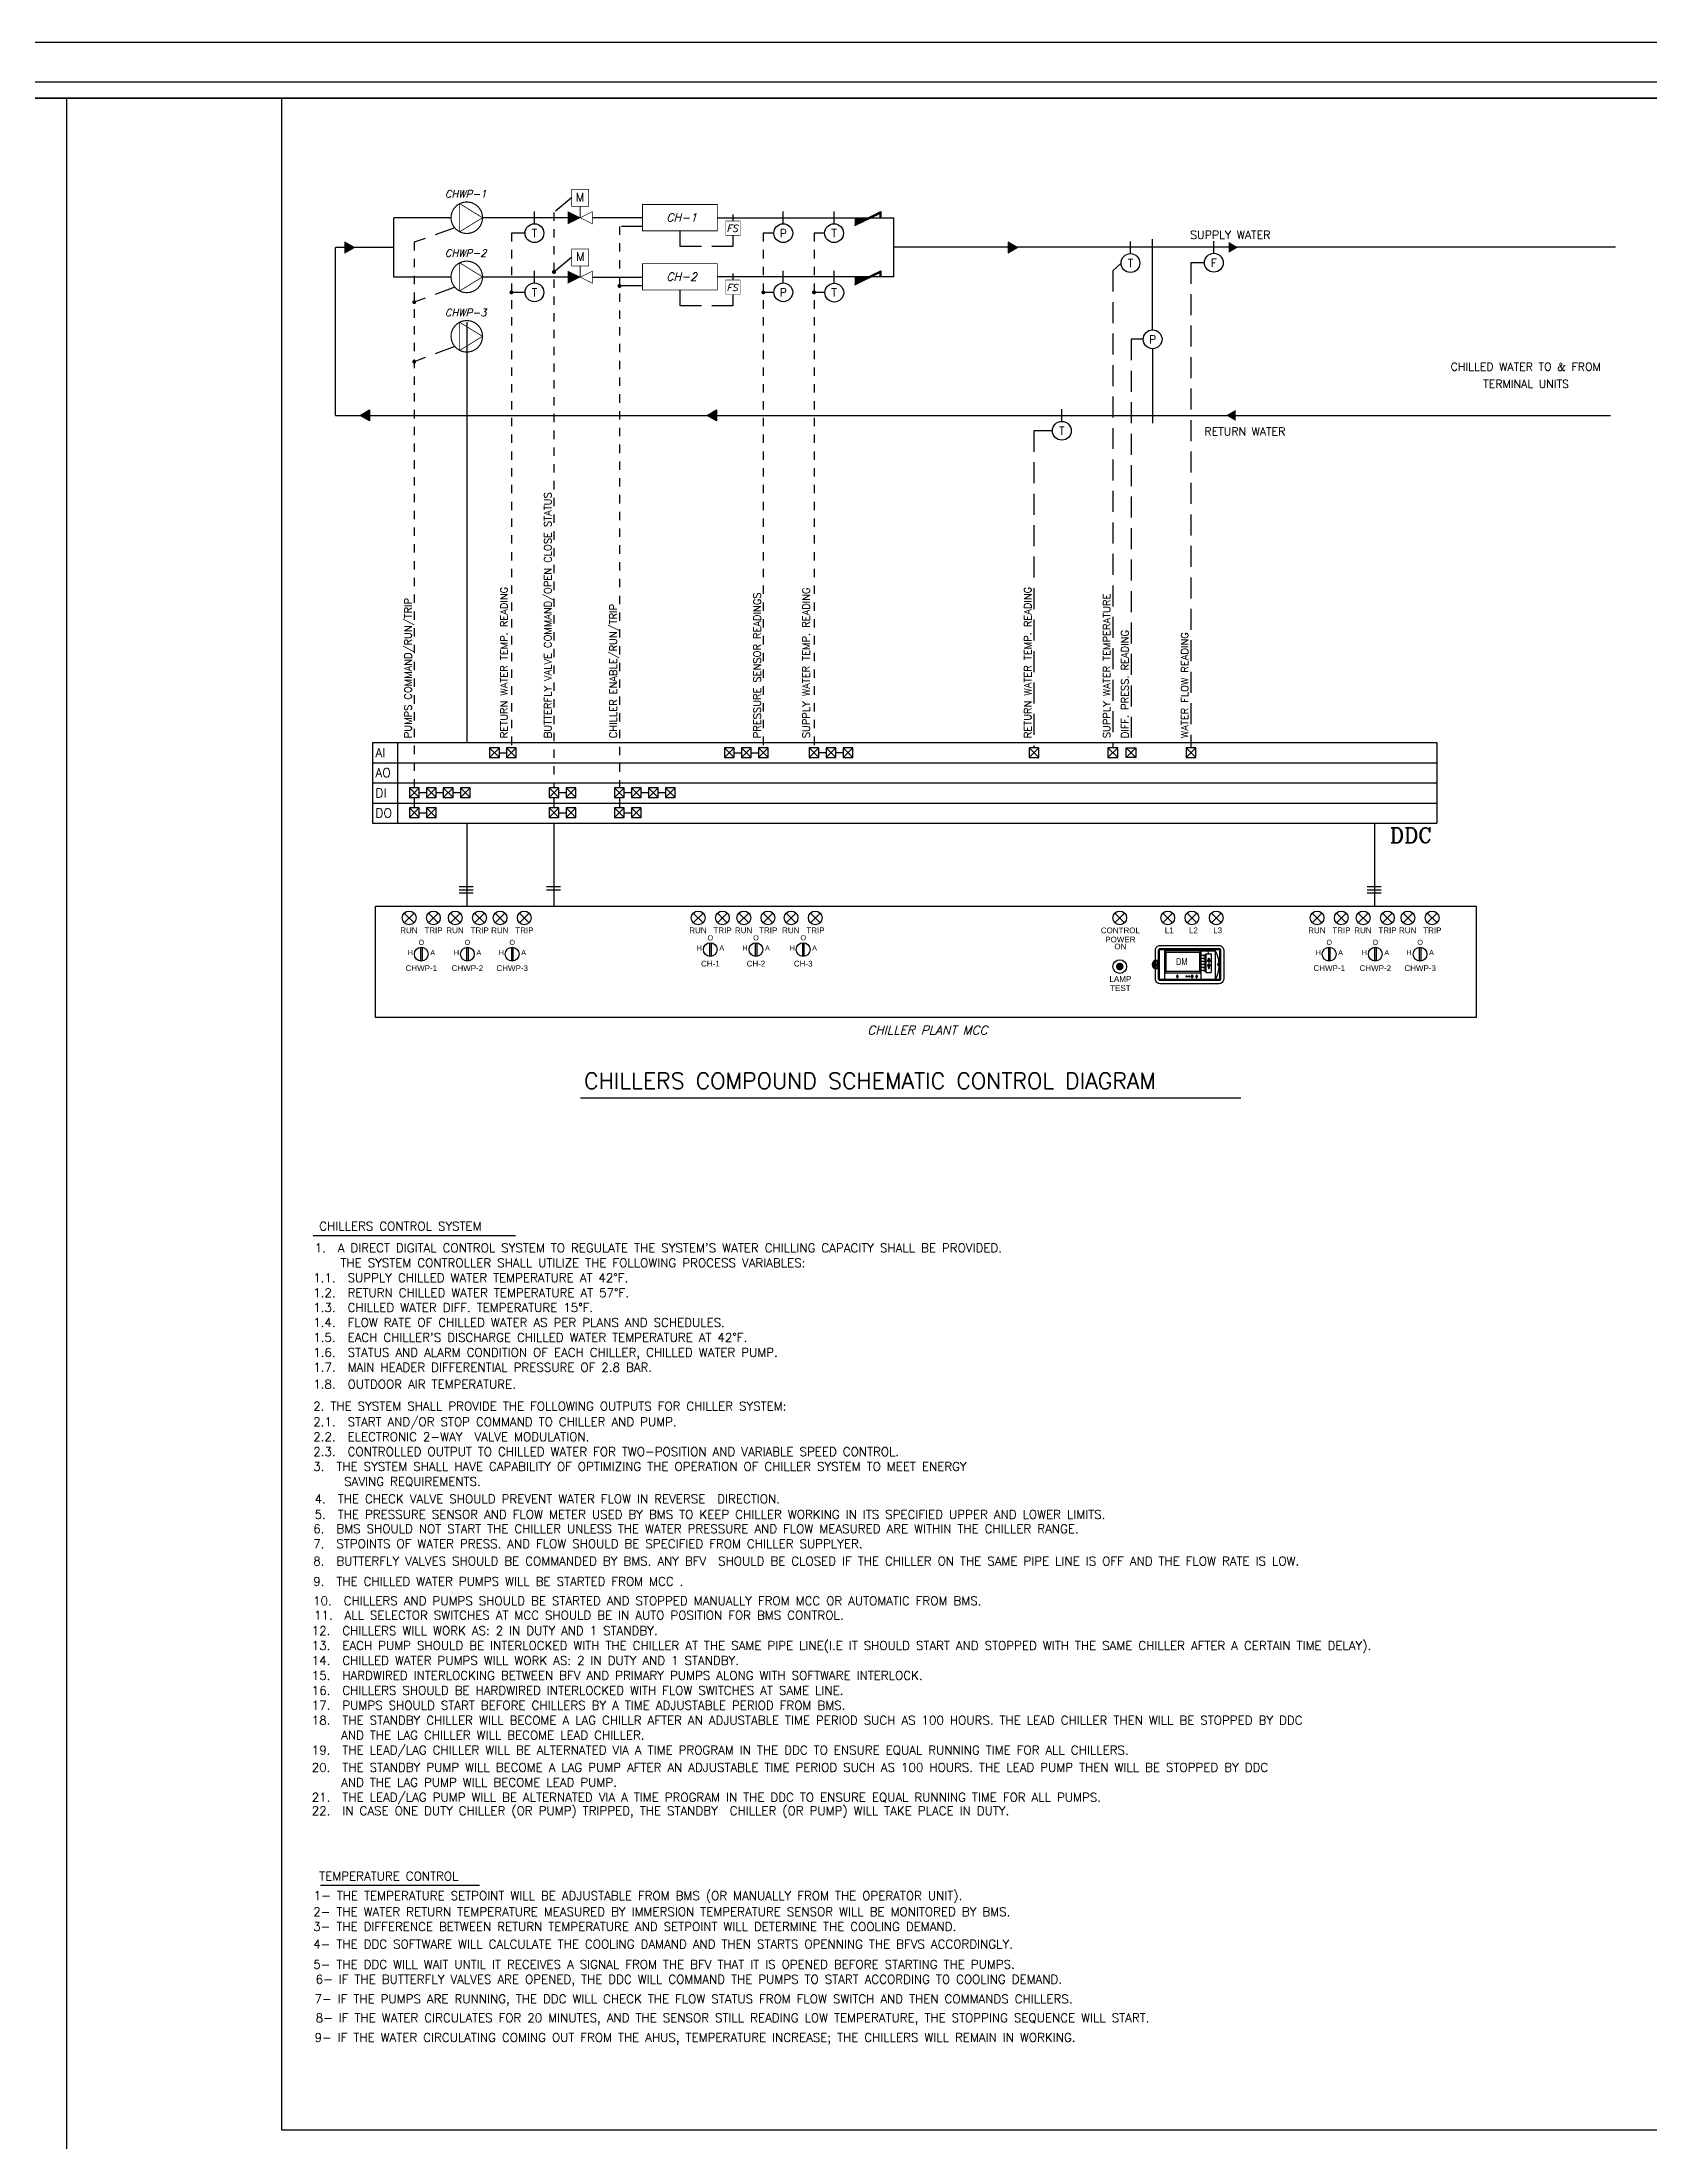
# Model space of a CAD drawing. Extents: x -730 to 2784, y 160 to 852.
# Drawn here: x -719.82 to -700.66, y 333.15 to 358.18 of the extents above; entities that cross this region are included whole.
import ezdxf
from ezdxf.enums import TextEntityAlignment as Align

# ---------------------------------------------------------------- set-up
doc = ezdxf.new("R2010")
doc.units = 0
doc.header["$MEASUREMENT"] = 0
doc.linetypes.add('HIDDEN', pattern=[0.375, 0.25, -0.125])
for name, color, linetype in [('COND', 6, 'Continuous'), ('DETXT', 7, 'Continuous'), ('E2', 2, 'Continuous'), ('fram', 252, 'Continuous'), ('P2T', 2, 'Continuous'), ('P4', 4, 'Continuous'), ('PANEL1', 7, 'Continuous'), ('SENSOR', 5, 'Continuous'), ('UNIT', 4, 'Continuous'), ('WALL', 4, 'Continuous'), ('WIRE', 11, 'HIDDEN')]:
    doc.layers.add(name, color=color, linetype=linetype)
doc.styles.add('721', font='swisscl.ttf')
doc.styles.add('E260', font='SIMPLEX', dxfattribs={"height": 260})
doc.styles.add('E460', font='simplex', dxfattribs={"height": 460})
doc.styles.add('ROMANC', font='italict.shx')
doc.styles.add('ROMAND', font='ROMAND.SHX')
doc.styles.add('ROMANT', font='romanc.shx')
doc.styles.add('SF', font='sanss___.ttf')

msp = doc.modelspace()

# ---------------------------------------------------------------- hatches: boundary and pattern name
for color, points in [(2, [(-710.121, 356.009), (-709.824, 356.154), (-709.824, 356.081), (-709.837, 356.081), (-709.837, 356.133), (-710.134, 355.988), (-710.134, 356.081), (-710.121, 356.081)]), (256, [(-710.121, 356.081), (-709.972, 356.081), (-710.121, 356.009)]), (2, [(-710.121, 355.304), (-709.824, 355.449), (-709.824, 355.376), (-709.837, 355.376), (-709.837, 355.428), (-710.134, 355.283), (-710.134, 355.376), (-710.121, 355.376)]), (256, [(-710.121, 355.376), (-709.972, 355.376), (-710.121, 355.304)])]:
    msp.add_hatch(color=color).paths.add_polyline_path(points)

# ---------------------------------------------------------------- linework, layer by layer
at = {"color": 5}
for p, q in [((-713.951, 356.009), (-713.951, 356.154)), ((-710.986, 356.009), (-710.986, 356.154)), ((-710.381, 356.009), (-710.381, 356.154)), ((-711.586, 356.12), (-711.586, 356.043)), ((-706.849, 355.653), (-706.849, 355.797)), ((-706.585, 354.744), (-706.585, 355.827)), ((-705.855, 355.657), (-705.855, 355.801)), ((-713.951, 355.304), (-713.951, 355.449)), ((-711.586, 355.415), (-711.586, 355.338)), ((-710.986, 355.304), (-710.986, 355.449)), ((-710.381, 355.304), (-710.381, 355.449)), ((-706.585, 354.52), (-706.585, 353.631)), ((-707.667, 353.654), (-707.667, 353.798))]:
    msp.add_line(p, q, dxfattribs=at)
at = {"color": 2}
for p, q in [((-710.134, 355.988), (-709.837, 356.133)), ((-710.121, 356.009), (-709.824, 356.154)), ((-709.837, 356.133), (-709.837, 356.081)), ((-709.824, 356.154), (-709.824, 356.081)), ((-709.837, 356.081), (-709.824, 356.081)), ((-710.134, 355.283), (-709.837, 355.428)), ((-710.121, 355.304), (-709.824, 355.449)), ((-709.837, 355.428), (-709.837, 355.376)), ((-709.824, 355.449), (-709.824, 355.376)), ((-714.758, 354.836), (-714.758, 349.826)), ((-715.882, 349.826), (-715.882, 348.866)), ((-715.882, 349.826), (-703.199, 349.826)), ((-715.582, 349.826), (-715.582, 348.866)), ((-703.199, 349.826), (-703.199, 348.866)), ((-715.882, 349.586), (-703.199, 349.586)), ((-715.882, 349.346), (-703.199, 349.346)), ((-715.882, 349.106), (-703.199, 349.106)), ((-715.882, 348.866), (-703.199, 348.866)), ((-714.758, 348.866), (-714.758, 347.876)), ((-713.719, 348.866), (-713.719, 347.876)), ((-703.939, 348.866), (-703.939, 347.876))]:
    msp.add_line(p, q, dxfattribs=at)
at = {"color": 6}
for p, q in [((-715.627, 355.373), (-715.627, 356.081)), ((-714.945, 356.081), (-715.627, 356.081)), ((-713.552, 356.081), (-714.57, 356.081)), ((-712.664, 356.081), (-713.261, 356.081)), ((-711.772, 356.081), (-709.667, 356.081)), ((-709.667, 355.376), (-709.667, 356.081)), ((-716.322, 353.726), (-716.322, 355.725)), ((-715.627, 355.725), (-716.322, 355.725)), ((-705.21, 355.729), (-709.667, 355.729)), ((-701.07, 355.729), (-705.21, 355.729)), ((-714.945, 355.373), (-715.627, 355.373)), ((-713.552, 355.373), (-714.57, 355.373)), ((-713.261, 355.373), (-712.664, 355.373)), ((-709.667, 355.376), (-711.772, 355.376)), ((-716.322, 353.726), (-701.129, 353.726))]:
    msp.add_line(p, q, dxfattribs=at)
for p, q in [((-709.972, 356.081), (-710.121, 356.009)), ((-710.121, 356.009), (-710.121, 356.081)), ((-710.121, 356.081), (-709.972, 356.081)), ((-709.972, 355.376), (-710.121, 355.304)), ((-710.121, 355.304), (-710.121, 355.376)), ((-710.121, 355.376), (-709.972, 355.376)), ((-714.681, 348.109), (-714.849, 348.109)), ((-714.681, 348.069), (-714.849, 348.069)), ((-714.681, 348.033), (-714.849, 348.033)), ((-713.642, 348.109), (-713.809, 348.109)), ((-713.642, 348.069), (-713.809, 348.069)), ((-703.862, 348.109), (-704.03, 348.109)), ((-703.862, 348.069), (-704.03, 348.069)), ((-703.862, 348.033), (-704.03, 348.033))]:
    msp.add_line(p, q)
at = {"color": 1}
for p, q in [((-714.485, 349.764), (-714.369, 349.648)), ((-714.485, 349.648), (-714.369, 349.764)), ((-714.283, 349.764), (-714.167, 349.648)), ((-714.283, 349.648), (-714.167, 349.764)), ((-711.686, 349.764), (-711.57, 349.648)), ((-711.686, 349.648), (-711.57, 349.764)), ((-711.484, 349.764), (-711.368, 349.648)), ((-711.484, 349.648), (-711.368, 349.764)), ((-711.281, 349.764), (-711.166, 349.648)), ((-711.281, 349.648), (-711.166, 349.764)), ((-710.677, 349.764), (-710.561, 349.648)), ((-710.677, 349.648), (-710.561, 349.764)), ((-710.359, 349.648), (-710.474, 349.764)), ((-710.359, 349.764), (-710.474, 349.648)), ((-710.156, 349.648), (-710.272, 349.764)), ((-710.156, 349.764), (-710.272, 349.648)), ((-708.057, 349.764), (-707.942, 349.648)), ((-708.057, 349.648), (-707.942, 349.764)), ((-707.117, 349.764), (-707.001, 349.648)), ((-707.117, 349.648), (-707.001, 349.764)), ((-706.783, 349.764), (-706.899, 349.648)), ((-706.783, 349.648), (-706.899, 349.764)), ((-706.187, 349.764), (-706.071, 349.648)), ((-706.187, 349.648), (-706.071, 349.764)), ((-715.441, 349.288), (-715.326, 349.172)), ((-715.441, 349.172), (-715.326, 349.288)), ((-715.239, 349.288), (-715.123, 349.172)), ((-715.239, 349.172), (-715.123, 349.288)), ((-715.037, 349.288), (-714.921, 349.172)), ((-715.037, 349.172), (-714.921, 349.288)), ((-714.834, 349.288), (-714.719, 349.172)), ((-714.834, 349.172), (-714.719, 349.288)), ((-713.777, 349.288), (-713.661, 349.172)), ((-713.777, 349.172), (-713.661, 349.288)), ((-713.574, 349.288), (-713.458, 349.172)), ((-713.574, 349.172), (-713.458, 349.288)), ((-712.996, 349.288), (-712.88, 349.172)), ((-712.996, 349.172), (-712.88, 349.288)), ((-712.794, 349.288), (-712.678, 349.172)), ((-712.794, 349.172), (-712.678, 349.288)), ((-712.591, 349.288), (-712.476, 349.172)), ((-712.591, 349.172), (-712.476, 349.288)), ((-712.389, 349.288), (-712.273, 349.172)), ((-712.389, 349.172), (-712.273, 349.288)), ((-715.441, 349.048), (-715.326, 348.932)), ((-715.441, 348.932), (-715.326, 349.048)), ((-715.239, 349.048), (-715.123, 348.932)), ((-715.239, 348.932), (-715.123, 349.048)), ((-713.777, 349.048), (-713.661, 348.932)), ((-713.777, 348.932), (-713.661, 349.048)), ((-713.574, 349.048), (-713.458, 348.932)), ((-713.574, 348.932), (-713.458, 349.048)), ((-712.996, 349.048), (-712.88, 348.932)), ((-712.996, 348.932), (-712.88, 349.048)), ((-712.794, 349.048), (-712.678, 348.932)), ((-712.794, 348.932), (-712.678, 349.048))]:
    msp.add_line(p, q, dxfattribs=at)
for points in [[(-719.527, 320.844), (-682.864, 320.844), (-682.864, 357.506), (-719.527, 357.506)], [(-685.426, 357.506), (-716.965, 357.506), (-716.965, 333.293), (-685.426, 333.293)]]:
    msp.add_lwpolyline(points, close=True)
at = {"color": 3}
for points, const_width in [([(-713.508, 356.216), (-713.304, 356.216), (-713.304, 356.419), (-713.508, 356.419)], 0.00718), ([(-711.671, 355.872), (-711.5, 355.872), (-711.5, 356.043), (-711.671, 356.043)], 0.00603), ([(-713.508, 355.507), (-713.304, 355.507), (-713.304, 355.71), (-713.508, 355.71)], 0.00718), ([(-711.671, 355.167), (-711.5, 355.167), (-711.5, 355.338), (-711.671, 355.338)], 0.00603)]:
    msp.add_lwpolyline(points, close=True, dxfattribs=dict(at, const_width=const_width))
at = {"color": 5, "const_width": 0.0137}
for points in [[(-714.945, 356.081, -1), (-714.57, 356.081, -1)], [(-714.945, 355.376, -1), (-714.57, 355.376, -1)], [(-714.945, 354.668, -1), (-714.57, 354.668, -1)]]:
    msp.add_lwpolyline(points, format="xyb", close=True, dxfattribs=at)
at = {"color": 4, "const_width": 0.00916}
for points in [[(-714.57, 356.081), (-714.842, 356.249), (-714.842, 355.914)], [(-714.57, 355.376), (-714.842, 355.544), (-714.842, 355.209)], [(-714.57, 354.668), (-714.842, 354.835), (-714.842, 354.5)]]:
    msp.add_lwpolyline(points, close=True, dxfattribs=at)
at = {"color": 2, "const_width": 0.00718}
for points in [[(-713.552, 356.009), (-713.552, 356.154), (-713.406, 356.081), (-713.261, 356.154), (-713.261, 356.009), (-713.406, 356.081)], [(-713.552, 355.3), (-713.552, 355.445), (-713.406, 355.373), (-713.261, 355.445), (-713.261, 355.3), (-713.406, 355.373)]]:
    msp.add_lwpolyline(points, close=True, dxfattribs=at)
at = {"color": 7, "const_width": 0.00958}
for points in [[(-713.406, 356.081), (-713.406, 356.216)], [(-713.406, 355.373), (-713.406, 355.507)]]:
    msp.add_lwpolyline(points, dxfattribs=at)
at = {"color": 6, "const_width": 0.00958}
for points in [[(-712.664, 356.238), (-712.664, 355.925), (-711.772, 355.925), (-711.772, 356.238)], [(-712.664, 355.533), (-712.664, 355.22), (-711.772, 355.22), (-711.772, 355.533)]]:
    msp.add_lwpolyline(points, close=True, dxfattribs=at)
at = {"color": 2}
for points in [[(-716.1, 355.725), (-716.211, 355.789), (-716.211, 355.661)], [(-708.195, 355.725), (-708.307, 355.789), (-708.307, 355.661)], [(-716.029, 353.726), (-715.918, 353.79), (-715.918, 353.661)], [(-711.893, 353.726), (-711.782, 353.79), (-711.782, 353.661)]]:
    msp.add_lwpolyline(points, close=True, dxfattribs=at)
at = {"color": 3}
for points in [[(-714.485, 349.764), (-714.485, 349.648), (-714.369, 349.648), (-714.369, 349.764)], [(-714.283, 349.764), (-714.283, 349.648), (-714.167, 349.648), (-714.167, 349.764)], [(-711.686, 349.764), (-711.686, 349.648), (-711.57, 349.648), (-711.57, 349.764)], [(-711.484, 349.764), (-711.484, 349.648), (-711.368, 349.648), (-711.368, 349.764)], [(-711.281, 349.764), (-711.281, 349.648), (-711.166, 349.648), (-711.166, 349.764)], [(-710.677, 349.764), (-710.677, 349.648), (-710.561, 349.648), (-710.561, 349.764)], [(-710.359, 349.648), (-710.359, 349.764), (-710.474, 349.764), (-710.474, 349.648)], [(-710.156, 349.648), (-710.156, 349.764), (-710.272, 349.764), (-710.272, 349.648)], [(-708.057, 349.764), (-708.057, 349.648), (-707.942, 349.648), (-707.942, 349.764)], [(-707.117, 349.764), (-707.117, 349.648), (-707.001, 349.648), (-707.001, 349.764)], [(-706.783, 349.764), (-706.783, 349.648), (-706.899, 349.648), (-706.899, 349.764)], [(-706.187, 349.764), (-706.187, 349.648), (-706.071, 349.648), (-706.071, 349.764)], [(-715.441, 349.288), (-715.441, 349.172), (-715.326, 349.172), (-715.326, 349.288)], [(-715.239, 349.288), (-715.239, 349.172), (-715.123, 349.172), (-715.123, 349.288)], [(-715.037, 349.288), (-715.037, 349.172), (-714.921, 349.172), (-714.921, 349.288)], [(-714.834, 349.288), (-714.834, 349.172), (-714.719, 349.172), (-714.719, 349.288)], [(-713.777, 349.288), (-713.777, 349.172), (-713.661, 349.172), (-713.661, 349.288)], [(-713.574, 349.288), (-713.574, 349.172), (-713.458, 349.172), (-713.458, 349.288)], [(-712.996, 349.288), (-712.996, 349.172), (-712.88, 349.172), (-712.88, 349.288)], [(-712.794, 349.288), (-712.794, 349.172), (-712.678, 349.172), (-712.678, 349.288)], [(-712.591, 349.288), (-712.591, 349.172), (-712.476, 349.172), (-712.476, 349.288)], [(-712.389, 349.288), (-712.389, 349.172), (-712.273, 349.172), (-712.273, 349.288)], [(-715.441, 349.048), (-715.441, 348.932), (-715.326, 348.932), (-715.326, 349.048)], [(-715.239, 349.048), (-715.239, 348.932), (-715.123, 348.932), (-715.123, 349.048)], [(-713.777, 349.048), (-713.777, 348.932), (-713.661, 348.932), (-713.661, 349.048)], [(-713.574, 349.048), (-713.574, 348.932), (-713.458, 348.932), (-713.458, 349.048)], [(-712.996, 349.048), (-712.996, 348.932), (-712.88, 348.932), (-712.88, 349.048)], [(-712.794, 349.048), (-712.794, 348.932), (-712.678, 348.932), (-712.678, 349.048)]]:
    msp.add_lwpolyline(points, close=True, dxfattribs=at)
at = {"color": 5}
for centre in [(-713.951, 355.897), (-710.986, 355.897), (-710.381, 355.897), (-706.849, 355.541), (-705.855, 355.545), (-713.951, 355.192), (-710.986, 355.192), (-710.378, 355.188), (-706.585, 354.632), (-707.667, 353.542)]:
    msp.add_circle(centre, 0.112, dxfattribs=at)
at = {"color": 7}
for points in [[(-713.552, 356.009), (-713.552, 356.154), (-713.406, 356.081)], [(-716.211, 355.661), (-716.211, 355.789), (-716.1, 355.725)], [(-708.307, 355.661), (-708.307, 355.789), (-708.195, 355.725)], [(-705.678, 355.664), (-705.678, 355.792), (-705.567, 355.728)], [(-713.552, 355.3), (-713.552, 355.445), (-713.406, 355.373)], [(-715.918, 353.79), (-715.918, 353.661), (-716.029, 353.726)], [(-711.782, 353.79), (-711.782, 353.661), (-711.893, 353.726)], [(-705.596, 353.79), (-705.596, 353.661), (-705.708, 353.726)]]:
    msp.add_solid(points, dxfattribs=at)
at = {"layer": 'COND'}
msp.add_lwpolyline([(-706.495, 347.409), (-705.794, 347.409, -0.414214), (-705.738, 347.353), (-705.738, 347.008, -0.414214), (-705.794, 346.953), (-706.495, 346.953, -0.414214), (-706.551, 347.008), (-706.551, 347.353, -0.414214)], format="xyb", close=True, dxfattribs=at)
at = {"layer": 'COND', "color": 1}
for points in [[(-706.495, 347.372), (-705.794, 347.372, -0.414214), (-705.775, 347.353), (-705.775, 347.008, -0.414214), (-705.794, 346.99), (-706.495, 346.99, -0.414214), (-706.514, 347.008), (-706.514, 347.353, -0.414214)], [(-706.495, 347.361), (-705.794, 347.361, -0.414214), (-705.786, 347.353), (-705.786, 347.008, -0.414214), (-705.794, 347.001), (-706.495, 347.001, -0.414214), (-706.503, 347.008), (-706.503, 347.353, -0.414214)]]:
    msp.add_lwpolyline(points, format="xyb", close=True, dxfattribs=at)
at = {"layer": 'E2'}
msp.add_line((-713.404, 345.592), (-705.533, 345.592), dxfattribs=at)
at = {"layer": 'fram'}
msp.add_line((-665.384, 357.698), (-729.43, 357.698), dxfattribs=at)
for points in [[(-729.907, 358.175), (-664.907, 358.175), (-664.907, 320.175), (-729.907, 320.175)], [(-672.961, 357.698), (-729.43, 357.698), (-729.43, 320.652), (-672.961, 320.652)]]:
    msp.add_lwpolyline(points, close=True, dxfattribs=at)
at = {"layer": 'P2T'}
for p, q in [((-716.587, 343.954), (-714.176, 343.954)), ((-716.5, 336.209), (-714.605, 336.209))]:
    msp.add_line(p, q, dxfattribs=at)
at = {"layer": 'PANEL1', "color": 1}
for p, q in [((-715.502, 347.794), (-715.386, 347.678)), ((-715.502, 347.678), (-715.386, 347.794)), ((-715.213, 347.678), (-715.097, 347.794)), ((-715.213, 347.794), (-715.097, 347.678)), ((-714.952, 347.794), (-714.837, 347.678)), ((-714.952, 347.678), (-714.837, 347.794)), ((-714.664, 347.794), (-714.548, 347.678)), ((-714.664, 347.678), (-714.548, 347.794)), ((-714.419, 347.794), (-714.303, 347.678)), ((-714.419, 347.678), (-714.303, 347.794)), ((-714.131, 347.794), (-714.015, 347.678)), ((-714.131, 347.678), (-714.015, 347.794)), ((-712.058, 347.794), (-711.942, 347.678)), ((-712.058, 347.678), (-711.942, 347.794)), ((-711.769, 347.794), (-711.653, 347.678)), ((-711.769, 347.678), (-711.653, 347.794)), ((-711.514, 347.678), (-711.398, 347.794)), ((-711.514, 347.794), (-711.398, 347.678)), ((-711.225, 347.678), (-711.11, 347.794)), ((-711.225, 347.794), (-711.11, 347.678)), ((-710.951, 347.678), (-710.835, 347.794)), ((-710.951, 347.794), (-710.835, 347.678)), ((-710.663, 347.678), (-710.547, 347.794)), ((-710.663, 347.794), (-710.547, 347.678)), ((-707.034, 347.678), (-706.919, 347.794)), ((-707.034, 347.794), (-706.919, 347.678)), ((-706.462, 347.678), (-706.346, 347.794)), ((-706.462, 347.794), (-706.346, 347.678)), ((-706.173, 347.794), (-706.058, 347.678)), ((-706.173, 347.678), (-706.058, 347.794)), ((-705.885, 347.678), (-705.769, 347.794)), ((-705.885, 347.794), (-705.769, 347.678)), ((-704.683, 347.794), (-704.567, 347.678)), ((-704.683, 347.678), (-704.567, 347.794)), ((-704.395, 347.678), (-704.279, 347.794)), ((-704.395, 347.794), (-704.279, 347.678)), ((-704.134, 347.794), (-704.018, 347.678)), ((-704.134, 347.678), (-704.018, 347.794)), ((-703.845, 347.794), (-703.729, 347.678)), ((-703.845, 347.678), (-703.729, 347.794)), ((-703.6, 347.794), (-703.484, 347.678)), ((-703.6, 347.678), (-703.484, 347.794)), ((-703.312, 347.794), (-703.196, 347.678)), ((-703.312, 347.678), (-703.196, 347.794)), ((-715.309, 347.387), (-715.309, 347.224)), ((-715.291, 347.387), (-715.291, 347.224)), ((-714.759, 347.387), (-714.759, 347.224)), ((-714.741, 347.387), (-714.741, 347.224)), ((-714.226, 347.387), (-714.226, 347.224)), ((-714.208, 347.387), (-714.208, 347.224)), ((-711.865, 347.441), (-711.865, 347.278)), ((-711.847, 347.441), (-711.847, 347.278)), ((-711.321, 347.441), (-711.321, 347.278)), ((-711.303, 347.441), (-711.303, 347.278)), ((-710.758, 347.441), (-710.758, 347.278)), ((-710.74, 347.441), (-710.74, 347.278)), ((-704.49, 347.387), (-704.49, 347.224)), ((-704.472, 347.387), (-704.472, 347.224)), ((-703.941, 347.387), (-703.941, 347.224)), ((-703.922, 347.387), (-703.922, 347.224)), ((-703.407, 347.387), (-703.407, 347.224)), ((-703.389, 347.387), (-703.389, 347.224))]:
    msp.add_line(p, q, dxfattribs=at)
at = {"layer": 'PANEL1', "color": 5}
msp.add_lwpolyline([(-715.845, 347.876), (-702.728, 347.876), (-702.728, 346.551), (-715.845, 346.551)], close=True, dxfattribs=at)
at = {"layer": 'PANEL1', "color": 1, "const_width": 0.0449}
msp.add_lwpolyline([(-706.999, 347.157, 1), (-706.954, 347.157, 1)], format="xyb", close=True, dxfattribs=at)
at = {"layer": 'PANEL1', "color": 3}
for centre in [(-715.444, 347.736), (-715.155, 347.736), (-714.895, 347.736), (-714.606, 347.736), (-714.361, 347.736), (-714.073, 347.736), (-712, 347.736), (-711.711, 347.736), (-711.456, 347.736), (-711.168, 347.736), (-710.893, 347.736), (-710.605, 347.736), (-706.976, 347.736), (-706.404, 347.736), (-706.116, 347.736), (-705.827, 347.736), (-704.625, 347.736), (-704.337, 347.736), (-704.076, 347.736), (-703.787, 347.736), (-703.542, 347.736), (-703.254, 347.736), (-715.3, 347.305), (-714.75, 347.305), (-714.217, 347.305), (-711.856, 347.359), (-711.312, 347.359), (-710.749, 347.359), (-704.481, 347.305), (-703.932, 347.305), (-703.398, 347.305), (-706.976, 347.157)]:
    msp.add_circle(centre, 0.0819, dxfattribs=at)
at = {"layer": 'SENSOR'}
for p, q in [((-706.536, 347.135), (-706.54, 347.129)), ((-706.534, 347.225), (-706.539, 347.233)), ((-706.532, 347.227), (-706.536, 347.233)), ((-706.536, 347.227), (-706.532, 347.227)), ((-706.536, 347.128), (-706.536, 347.137)), ((-706.536, 347.133), (-706.536, 347.137)), ((-706.532, 347.134), (-706.536, 347.128)), ((-706.534, 347.225), (-706.534, 347.137)), ((-706.532, 347.227), (-706.532, 347.134)), ((-706.445, 347.346), (-706.445, 347.08)), ((-706.011, 347.346), (-706.445, 347.346)), ((-706.428, 347.329), (-706.445, 347.346)), ((-706.428, 347.329), (-706.028, 347.329)), ((-706.428, 347.329), (-706.428, 347.097)), ((-706.028, 347.329), (-706.011, 347.346)), ((-706.028, 347.329), (-706.028, 347.097)), ((-706.011, 347.346), (-706.011, 347.08)), ((-706.011, 347.346), (-705.838, 347.346)), ((-705.983, 347.288), (-706.011, 347.288)), ((-705.983, 347.253), (-706.011, 347.253)), ((-705.983, 347.217), (-706.011, 347.217)), ((-705.983, 347.182), (-706.011, 347.182)), ((-705.983, 347.146), (-706.011, 347.146)), ((-705.951, 347.31), (-705.888, 347.31)), ((-705.914, 347.218), (-705.914, 347.176)), ((-705.888, 347.31), (-705.888, 347.087)), ((-705.838, 347.346), (-705.838, 347.001)), ((-706.428, 347.097), (-706.445, 347.08)), ((-706.011, 347.08), (-706.445, 347.08)), ((-706.445, 347.08), (-706.445, 347.001)), ((-706.028, 347.097), (-706.428, 347.097)), ((-706.028, 347.097), (-706.011, 347.08)), ((-705.983, 347.109), (-706.011, 347.109)), ((-706.011, 347.08), (-706.011, 347.001)), ((-705.951, 347.087), (-705.888, 347.087))]:
    msp.add_line(p, q, dxfattribs=at)
for centre, radius in [((-706.555, 347.181), 0.0101), ((-706.555, 347.181), 0.0101), ((-706.555, 347.181), 0.00496), ((-705.796, 347.181), 0.0101), ((-705.796, 347.181), 0.00496), ((-706.29, 347.04), 0.00794), ((-706.178, 347.04), 0.00794), ((-706.147, 347.04), 0.00794), ((-706.113, 347.04), 0.00794), ((-706.06, 347.04), 0.00794)]:
    msp.add_circle(centre, radius, dxfattribs=at)
for centre, radius, start, end in [((-706.536, 347.181), 0.0525, 90, 270), ((-706.531, 347.181), 0.0465, 96.9589, 268.2369), ((-706.529, 347.181), 0.0447, 94.5211, 265.4789), ((-705.915, 347.33), 0.0107, 90, 270), ((-706.14, 347.173), 0.348, 3.4696, 29.7192), ((-706.14, 347.173), 0.348, 330.2808, 359.0061), ((-705.796, 347.181), 0.0142, 73.8341, 288.6416), ((-706.275, 347.04), 0.0249, 127.2574, 232.7426), ((-706.305, 347.04), 0.0249, 307.2574, 52.7426), ((-706.098, 347.04), 0.0249, 127.2574, 232.7426), ((-706.128, 347.04), 0.0249, 307.2574, 52.7426), ((-706.045, 347.04), 0.0249, 127.2574, 232.7426), ((-706.075, 347.04), 0.0249, 307.2574, 52.7426)]:
    msp.add_arc(centre, radius, start, end, dxfattribs=at)
at = {"layer": 'UNIT', "color": 1}
for points in [[(-705.983, 347.288), (-705.951, 347.304), (-705.951, 347.272)], [(-705.983, 347.253), (-705.951, 347.269), (-705.951, 347.237)], [(-705.983, 347.217), (-705.951, 347.234), (-705.951, 347.201)], [(-705.983, 347.182), (-705.951, 347.198), (-705.951, 347.166)], [(-705.983, 347.146), (-705.951, 347.162), (-705.951, 347.13)], [(-705.983, 347.109), (-705.951, 347.125), (-705.951, 347.093)], [(-705.979, 347.288), (-705.953, 347.301), (-705.953, 347.275)], [(-705.979, 347.253), (-705.953, 347.266), (-705.953, 347.24)], [(-705.979, 347.218), (-705.953, 347.23), (-705.953, 347.205)], [(-705.979, 347.182), (-705.953, 347.195), (-705.953, 347.169)], [(-705.979, 347.146), (-705.953, 347.159), (-705.953, 347.133)], [(-705.979, 347.109), (-705.953, 347.122), (-705.953, 347.096)], [(-705.914, 347.263), (-705.898, 347.218), (-705.93, 347.218)], [(-705.914, 347.131), (-705.898, 347.176), (-705.93, 347.176)], [(-705.914, 347.248), (-705.904, 347.222), (-705.924, 347.222)], [(-705.914, 347.146), (-705.904, 347.173), (-705.924, 347.173)]]:
    msp.add_lwpolyline(points, close=True, dxfattribs=at)
at = {"layer": 'WALL', "color": 252, "linetype": 'Continuous'}
msp.add_lwpolyline([(-673.153, 357.506, 0.0192, 0.0192, 0), (-729.238, 357.506, 0.0192, 0.0192, 0), (-729.238, 320.844, 0.0192, 0.0192, 0), (-673.153, 320.844, 0.0192, 0.0192, 0)], format="xyseb", close=True, dxfattribs=at)
msp.add_lwpolyline([(-673.153, 357.506, 0.0192, 0.0192, 0), (-729.238, 357.506, 0.0192, 0.0192, 0), (-729.238, 320.844, 0.0192, 0.0192, 0), (-673.153, 320.844, 0.0192, 0.0192, 0)], format="xyseb", close=True, dxfattribs=at)
at = {"layer": 'WALL', "linetype": 'Continuous'}
msp.add_lwpolyline([(-673.153, 357.506, 0.0192, 0.0192, 0), (-729.238, 357.506, 0.0192, 0.0192, 0), (-729.238, 320.844, 0.0192, 0.0192, 0), (-673.153, 320.844, 0.0192, 0.0192, 0)], format="xyseb", close=True, dxfattribs=at)
at = {"layer": 'WIRE'}
for p, q in [((-713.508, 356.317), (-713.719, 356.144)), ((-714.9, 355.959), (-715.384, 355.79)), ((-714.063, 355.897), (-714.225, 355.897)), ((-712.664, 355.977), (-712.938, 355.977)), ((-712.218, 355.925), (-712.218, 355.738)), ((-711.586, 355.872), (-711.586, 355.738)), ((-711.097, 355.897), (-711.224, 355.897)), ((-710.493, 355.897), (-710.619, 355.897)), ((-711.586, 355.738), (-712.218, 355.738)), ((-713.508, 355.609), (-713.719, 355.435)), ((-706.961, 355.541), (-707.059, 355.45)), ((-707.059, 355.45), (-707.059, 349.764)), ((-706.129, 355.545), (-706.129, 349.764)), ((-705.967, 355.545), (-706.129, 355.545)), ((-714.9, 355.254), (-715.384, 355.074)), ((-714.063, 355.192), (-714.225, 355.192)), ((-712.664, 355.268), (-712.938, 355.268)), ((-712.218, 355.22), (-712.218, 355.033)), ((-711.586, 355.167), (-711.586, 355.033)), ((-711.097, 355.192), (-711.224, 355.192)), ((-710.493, 355.192), (-710.619, 355.192)), ((-711.586, 355.033), (-712.218, 355.033)), ((-706.697, 354.632), (-706.841, 354.632)), ((-706.841, 354.632), (-706.841, 349.764)), ((-714.9, 354.545), (-715.384, 354.365)), ((-707.779, 353.542), (-707.999, 353.542)), ((-707.999, 353.542), (-707.999, 349.764)), ((-714.369, 349.706), (-714.283, 349.706)), ((-714.369, 349.706), (-714.283, 349.706)), ((-711.57, 349.706), (-711.484, 349.706)), ((-711.368, 349.706), (-711.281, 349.706)), ((-711.368, 349.706), (-711.281, 349.706)), ((-710.474, 349.706), (-710.561, 349.706)), ((-710.474, 349.706), (-710.561, 349.706)), ((-710.272, 349.706), (-710.359, 349.706)), ((-715.384, 349.172), (-715.384, 349.048)), ((-715.326, 349.23), (-715.239, 349.23)), ((-715.123, 349.23), (-715.037, 349.23)), ((-714.921, 349.23), (-714.834, 349.23)), ((-713.719, 349.172), (-713.719, 349.048)), ((-713.661, 349.23), (-713.574, 349.23)), ((-712.938, 349.172), (-712.938, 349.048)), ((-712.88, 349.23), (-712.794, 349.23)), ((-712.678, 349.23), (-712.591, 349.23)), ((-712.678, 349.23), (-712.591, 349.23)), ((-712.476, 349.23), (-712.389, 349.23)), ((-715.326, 348.99), (-715.239, 348.99)), ((-713.661, 348.99), (-713.574, 348.99)), ((-712.88, 348.99), (-712.794, 348.99))]:
    msp.add_line(p, q, dxfattribs=at)
at = {"layer": 'WIRE', "ltscale": 0.1}
for p, q in [((-713.719, 356.144), (-713.719, 349.288)), ((-714.225, 355.897), (-714.225, 349.764)), ((-712.938, 355.977), (-712.938, 349.288)), ((-711.224, 355.897), (-711.224, 349.764)), ((-710.619, 355.897), (-710.619, 349.764)), ((-715.384, 355.79), (-715.384, 349.288))]:
    msp.add_line(p, q, dxfattribs=at)
at = {"layer": 'WIRE'}
for points, const_width in [([(-713.731, 355.435, 1), (-713.707, 355.435, 1)], 0.0239), ([(-714.237, 355.192, 1), (-714.213, 355.192, 1)], 0.0239), ([(-712.95, 355.268, 1), (-712.926, 355.268, 1)], 0.0239), ([(-711.235, 355.192, 1), (-711.212, 355.192, 1)], 0.0239), ([(-710.631, 355.192, 1), (-710.607, 355.192, 1)], 0.0239), ([(-715.395, 355.074, 1), (-715.372, 355.074, 1)], 0.0227), ([(-715.395, 354.365, 1), (-715.372, 354.365, 1)], 0.0227)]:
    msp.add_lwpolyline(points, format="xyb", close=True, dxfattribs=dict(at, const_width=const_width))

# ---------------------------------------------------------------- texts
at = {"layer": 'DETXT', "color": 1}
for s, height, style, p in [('CHWP-1', 0.0862, 'ROMANC', (-714.77, 356.322)), ('CH-1', 0.0958, 'ROMANC', (-712.197, 356.036)), ('SUPPLY WATER ', 0.09578, 'ROMAND', (-705.626, 355.829)), ('CHWP-2', 0.0862, 'ROMANC', (-714.77, 355.617)), ('CH-2', 0.0958, 'ROMANC', (-712.197, 355.331)), ('CHWP-3', 0.0862, 'ROMANC', (-714.77, 354.908)), ('CHILLED WATER TO & FROM ', 0.09578, 'ROMAND', (-702.106, 354.258)), ('TERMINAL UNITS', 0.09578, 'ROMAND', (-702.134, 354.053)), ('RETURN WATER', 0.09578, 'ROMAND', (-705.485, 353.486))]:
    msp.add_text(s, height=height, dxfattribs=dict(at, style=style)).set_placement(p, align=Align.CENTER)
for s, height, style, p in [('M', 0.103, 'ROMAND', (-713.461, 356.275)), ('FS', 0.0823, 'ROMANC', (-711.662, 355.913)), ('M', 0.103, 'ROMAND', (-713.457, 355.566)), ('FS', 0.0823, 'ROMANC', (-711.662, 355.208))]:
    msp.add_text(s, height=height, dxfattribs=dict(at, style=style)).set_placement(p)
at = {"layer": 'DETXT', "color": 7, "style": 'ROMANT'}
for s, p in [('T', (-713.951, 355.848)), ('P', (-710.985, 355.848)), ('T', (-710.381, 355.848)), ('T', (-706.849, 355.491)), ('F', (-705.855, 355.495)), ('T', (-713.951, 355.143)), ('P', (-710.985, 355.143)), ('T', (-710.381, 355.143)), ('P', (-706.585, 354.583)), ('T', (-707.667, 353.492))]:
    msp.add_text(s, height=0.0958, dxfattribs=at).set_placement(p, align=Align.CENTER)
for s, height, p in [('AI', 0.1076, (-715.847, 349.652)), ('AO', 0.1076, (-715.847, 349.413)), ('DI', 0.1076, (-715.847, 349.173)), ('DO', 0.1076, (-715.847, 348.933)), ('DDC', 0.1794, (-703.757, 348.632))]:
    msp.add_text(s, height=height, dxfattribs=at).set_placement(p)
at = {"layer": 'DETXT', "color": 3, "style": '721'}
msp.add_text('DM', height=0.0862, dxfattribs=at).set_placement((-706.238, 347.174), align=Align.CENTER)
at = {"layer": 'E2', "style": 'E260'}
for s, p in [('BUTTERFLY VALVE COMMAND/OPEN CLOSE STATUS', (-713.749, 349.878)), ('RETURN WATER TEMP. READING', (-714.271, 349.878)), ('SUPPLY WATER TEMP. READING', (-710.671, 349.878)), ('RETURN WATER TEMP. READING', (-708.03, 349.878)), ('PUMPS COMMAND/RUN/TRIP', (-715.414, 349.878)), ('CHILLER ENABLE/RUN/TRIP', (-712.969, 349.878)), ('PRESSURE SENSOR READINGS', (-711.254, 349.878)), ('SUPPLY WATER TEMPERATURE', (-707.089, 349.878)), ('DIFF. PRESS. READING', (-706.872, 349.878)), ('WATER FLOW READING', (-706.16, 349.878))]:
    msp.add_text(s, height=0.08647, rotation=90, dxfattribs=at).set_placement(p)
at = {"layer": 'P2T', "style": 'E260'}
for s, height, p in [(' CHILLERS CONTROL SYSTEM', 0.10376, (-716.587, 344.011)), ("1.  A DIRECT DIGITAL CONTROL SYSTEM TO REGULATE THE SYSTEM'S WATER CHILLING CAPACITY SHALL BE PROVIDED.", 0.103765, (-716.571, 343.752)), ('THE SYSTEM CONTROLLER SHALL UTILIZE THE FOLLOWING PROCESS VARIABLES:', 0.10376, (-716.263, 343.574)), ('1.1.  SUPPLY CHILLED WATER TEMPERATURE AT 42%%DF.', 0.10376, (-716.587, 343.396)), ('1.2.  RETURN CHILLED WATER TEMPERATURE AT 57%%DF.', 0.10376, (-716.587, 343.218)), ('1.3.  CHILLED WATER DIFF. TEMPERATURE 15%%DF.', 0.10376, (-716.587, 343.041)), ('1.4.  FLOW RATE OF CHILLED WATER AS PER PLANS AND SCHEDULES.', 0.10376, (-716.587, 342.863)), ("1.5.  EACH CHILLER'S DISCHARGE CHILLED WATER TEMPERATURE AT 42%%DF.", 0.10376, (-716.587, 342.685)), ('1.6.  STATUS AND ALARM CONDITION OF EACH CHILLER, CHILLED WATER PUMP.', 0.10376, (-716.587, 342.507)), ('1.7.  MAIN HEADER DIFFERENTIAL PRESSURE OF 2.8 BAR.', 0.10376, (-716.587, 342.329)), ('1.8.  OUTDOOR AIR TEMPERATURE.', 0.10376, (-716.587, 342.128)), ('2. THE SYSTEM SHALL PROVIDE THE FOLLOWING OUTPUTS FOR CHILLER SYSTEM:', 0.10376, (-716.587, 341.867)), ('2.1.  START AND/OR STOP COMMAND TO CHILLER AND PUMP.', 0.10376, (-716.587, 341.68)), ('2.2.  ELECTRONIC 2-WAY  VALVE MODULATION.', 0.10376, (-716.587, 341.502)), ('2.3.  CONTROLLED OUTPUT TO CHILLED WATER FOR TWO-POSITION AND VARIABLE SPEED CONTROL.', 0.10376, (-716.587, 341.324)), ('3.  THE SYSTEM SHALL HAVE CAPABILITY OF OPTIMIZING THE OPERATION OF CHILLER SYSTEM TO MEET ENERGY', 0.10376, (-716.587, 341.147)), ('4.  THE CHECK VALVE SHOULD PREVENT WATER FLOW IN REVERSE  DIRECTION.', 0.10376, (-716.571, 340.761)), ('  SAVING REQUIREMENTS.', 0.10376, (-716.361, 340.969)), ('5.  THE PRESSURE SENSOR AND FLOW METER USED BY BMS TO KEEP CHILLER WORKING IN ITS SPECIFIED UPPER AND LOWER LIMITS.', 0.103765, (-716.571, 340.576)), ('6.  BMS SHOULD NOT START THE CHILLER UNLESS THE WATER PRESSURE AND FLOW MEASURED ARE WITHIN THE CHILLER RANGE. ', 0.103765, (-716.587, 340.405)), ('7.  STPOINTS OF WATER PRESS. AND FLOW SHOULD BE SPECIFIED FROM CHILLER SUPPLYER.', 0.10376, (-716.587, 340.227)), ('8.  BUTTERFLY VALVES SHOULD BE COMMANDED BY BMS. ANY BFV  SHOULD BE CLOSED IF THE CHILLER ON THE SAME PIPE LINE IS OFF AND THE FLOW RATE IS LOW.', 0.103765, (-716.587, 340.02)), ('9.  THE CHILLED WATER PUMPS WILL BE STARTED FROM MCC .', 0.10376, (-716.587, 339.778)), ('10.  CHILLERS AND PUMPS SHOULD BE STARTED AND STOPPED MANUALLY FROM MCC OR AUTOMATIC FROM BMS.', 0.10376, (-716.589, 339.546)), ('11.  ALL SELECTOR SWITCHES AT MCC SHOULD BE IN AUTO POSITION FOR BMS CONTROL.', 0.10376, (-716.578, 339.375)), ('12.  CHILLERS WILL WORK AS: 2 IN DUTY AND 1 STANDBY.', 0.10376, (-716.605, 339.191)), ('13.  EACH PUMP SHOULD BE INTERLOCKED WITH THE CHILLER AT THE SAME PIPE LINE(I.E IT SHOULD START AND STOPPED WITH THE SAME CHILLER AFTER A CERTAIN TIME DELAY).', 0.103765, (-716.605, 339.013)), ('14.  CHILLED WATER PUMPS WILL WORK AS: 2 IN DUTY AND 1 STANDBY.', 0.10376, (-716.605, 338.835)), ('15.  HARDWIRED INTERLOCKING BETWEEN BFV AND PRIMARY PUMPS ALONG WITH SOFTWARE INTERLOCK.', 0.10376, (-716.605, 338.657)), ('16.  CHILLERS SHOULD BE HARDWIRED INTERLOCKED WITH FLOW SWITCHES AT SAME LINE.', 0.10376, (-716.605, 338.479)), ('17.  PUMPS SHOULD START BEFORE CHILLERS BY A TIME ADJUSTABLE PERIOD FROM BMS.', 0.10376, (-716.605, 338.301)), ('18.  THE STANDBY CHILLER WILL BECOME A LAG CHILLR AFTER AN ADJUSTABLE TIME PERIOD SUCH AS 100 HOURS. THE LEAD CHILLER THEN WILL BE STOPPED BY DDC', 0.103765, (-716.605, 338.123)), ('19.  THE LEAD/LAG CHILLER WILL BE ALTERNATED VIA A TIME PROGRAM IN THE DDC TO ENSURE EQUAL RUNNING TIME FOR ALL CHILLERS.', 0.103765, (-716.605, 337.768)), ('  AND THE LAG CHILLER WILL BECOME LEAD CHILLER.', 0.10376, (-716.397, 337.946)), ('20.  THE STANDBY PUMP WILL BECOME A LAG PUMP AFTER AN ADJUSTABLE TIME PERIOD SUCH AS 100 HOURS. THE LEAD PUMP THEN WILL BE STOPPED BY DDC', 0.103765, (-716.605, 337.561)), ('  AND THE LAG PUMP WILL BECOME LEAD PUMP.', 0.10376, (-716.397, 337.383)), ('21.  THE LEAD/LAG PUMP WILL BE ALTERNATED VIA A TIME PROGRAM IN THE DDC TO ENSURE EQUAL RUNNING TIME FOR ALL PUMPS.', 0.103765, (-716.605, 337.205)), ('22.  IN CASE ONE DUTY CHILLER (OR PUMP) TRIPPED, THE STANDBY  CHILLER (OR PUMP) WILL TAKE PLACE IN DUTY.', 0.103765, (-716.605, 337.045)), (' TEMPERATURE CONTROL', 0.10376, (-716.587, 336.266)), ('1- THE TEMPERATURE SETPOINT WILL BE ADJUSTABLE FROM BMS (OR MANUALLY FROM THE OPERATOR UNIT).', 0.10376, (-716.582, 336.033)), ('2- THE WATER RETURN TEMPERATURE MEASURED BY IMMERSION TEMPERATURE SENSOR WILL BE MONITORED BY BMS.', 0.10376, (-716.587, 335.841)), ('3- THE DIFFERENCE BETWEEN RETURN TEMPERATURE AND SETPOINT WILL DETERMINE THE COOLING DEMAND.', 0.10376, (-716.587, 335.664)), ('4- THE DDC SOFTWARE WILL CALCULATE THE COOLING DAMAND AND THEN STARTS OPENNING THE BFVS ACCORDINGLY.', 0.10376, (-716.587, 335.456)), ('5- THE DDC WILL WAIT UNTIL IT RECEIVES A SIGNAL FROM THE BFV THAT IT IS OPENED BEFORE STARTING THE PUMPS.', 0.103765, (-716.587, 335.214)), ('6- IF THE BUTTERFLY VALVES ARE OPENED, THE DDC WILL COMMAND THE PUMPS TO START ACCORDING TO COOLING DEMAND.', 0.103765, (-716.558, 335.036)), ('7- IF THE PUMPS ARE RUNNING, THE DDC WILL CHECK THE FLOW STATUS FROM FLOW SWITCH AND THEN COMMANDS CHILLERS.', 0.103765, (-716.571, 334.802)), ('8- IF THE WATER CIRCULATES FOR 20 MINUTES, AND THE SENSOR STILL READING LOW TEMPERATURE, THE STOPPING SEQUENCE WILL START.', 0.103765, (-716.558, 334.577)), ('9- IF THE WATER CIRCULATING COMING OUT FROM THE AHUS, TEMPERATURE INCREASE; THE CHILLERS WILL REMAIN IN WORKING.', 0.103765, (-716.571, 334.343))]:
    msp.add_text(s, height=height, dxfattribs=at).set_placement(p)
at = {"layer": 'P4', "style": 'E460'}
msp.add_text('CHILLERS COMPOUND SCHEMATIC CONTROL DIAGRAM', height=0.19276, dxfattribs=at).set_placement((-713.36, 345.698))
at = {"layer": 'PANEL1', "color": 7, "style": 'SF'}
for s, p in [('RUN', (-715.55, 347.555)), ('TRIP', (-715.262, 347.555)), ('RUN', (-715.001, 347.555)), ('TRIP', (-714.712, 347.555)), ('RUN', (-714.467, 347.555)), ('TRIP', (-714.179, 347.555)), ('RUN', (-712.106, 347.555)), ('TRIP', (-711.818, 347.555)), ('RUN', (-711.562, 347.555)), ('TRIP', (-711.274, 347.555)), ('RUN', (-711, 347.555)), ('TRIP', (-710.711, 347.555)), ('L1', (-706.44, 347.555)), ('L2', (-706.152, 347.555)), ('L3', (-705.863, 347.555)), ('RUN', (-704.731, 347.555)), ('TRIP', (-704.443, 347.555)), ('RUN', (-704.182, 347.555)), ('TRIP', (-703.894, 347.555)), ('RUN', (-703.649, 347.555)), ('TRIP', (-703.36, 347.555))]:
    msp.add_text(s, height=0.0682, dxfattribs=at).set_placement(p)
for s, height, p in [('CONTROL', 0.0682, (-706.969, 347.554)), ('O', 0.0614, (-715.299, 347.415)), ('O', 0.0614, (-714.75, 347.415)), ('O', 0.0614, (-714.216, 347.415)), ('H', 0.0614, (-711.986, 347.347)), ('O', 0.0614, (-711.855, 347.469)), ('A', 0.0614, (-711.719, 347.347)), ('H', 0.0614, (-711.442, 347.347)), ('O', 0.0614, (-711.311, 347.469)), ('A', 0.0614, (-711.175, 347.347)), ('H', 0.0614, (-710.879, 347.347)), ('O', 0.0614, (-710.748, 347.469)), ('A', 0.0614, (-710.613, 347.347)), ('POWER', 0.0682, (-706.969, 347.445)), ('ON', 0.0682, (-706.969, 347.362)), ('O', 0.0614, (-704.48, 347.415)), ('O', 0.0614, (-703.931, 347.415)), ('O', 0.0614, (-703.397, 347.415)), ('H', 0.0614, (-715.43, 347.293)), ('A', 0.0614, (-715.163, 347.293)), ('H', 0.0614, (-714.88, 347.293)), ('A', 0.0614, (-714.614, 347.293)), ('H', 0.0614, (-714.347, 347.293)), ('A', 0.0614, (-714.08, 347.293)), ('H', 0.0614, (-704.611, 347.293)), ('A', 0.0614, (-704.345, 347.293)), ('H', 0.0614, (-704.062, 347.293)), ('A', 0.0614, (-703.795, 347.293)), ('H', 0.0614, (-703.528, 347.293)), ('A', 0.0614, (-703.262, 347.293)), ('LAMP', 0.0682, (-706.969, 346.975)), ('TEST', 0.0682, (-706.969, 346.866))]:
    msp.add_text(s, height=height, dxfattribs=at).set_placement(p, align=Align.CENTER)
at = {"layer": 'PANEL1', "color": 2, "style": 'SF'}
for s, p in [('CHWP-1', (-715.299, 347.104)), ('CHWP-2', (-714.75, 347.104)), ('CHWP-3', (-714.216, 347.104)), ('CH-1', (-711.855, 347.158)), ('CH-2', (-711.311, 347.158)), ('CH-3', (-710.748, 347.158)), ('CHWP-1', (-704.48, 347.104)), ('CHWP-2', (-703.931, 347.104)), ('CHWP-3', (-703.397, 347.104))]:
    msp.add_text(s, height=0.0682, dxfattribs=at).set_placement(p, align=Align.CENTER)
at = {"layer": 'PANEL1', "color": 4, "style": 'ROMANC'}
msp.add_text('CHILLER PLANT MCC', height=0.10536, dxfattribs=at).set_placement((-709.268, 346.346), align=Align.CENTER)

doc.saveas('drawing.dxf')
